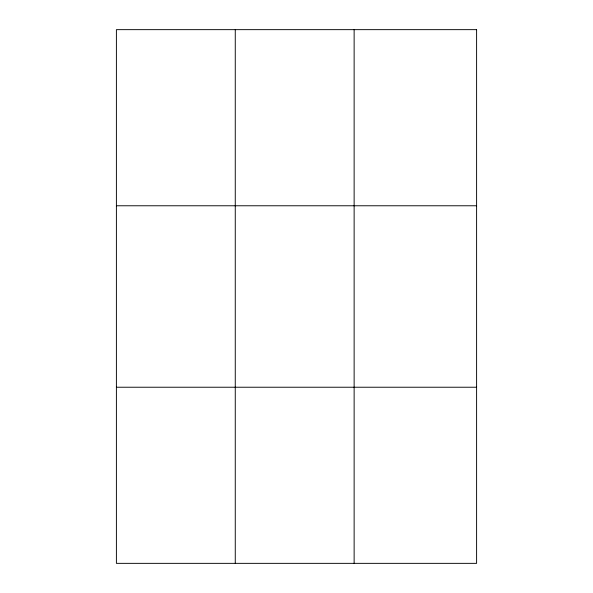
<?xml version="1.0" encoding="UTF-8"?>
<svg xmlns="http://www.w3.org/2000/svg" width="593" height="593" viewBox="0 0 593 593"><rect width="100%" height="100%" fill="white"/><g stroke="black" fill="none" stroke-linecap="round" stroke-linejoin="round"><path stroke-width="0.89" d="M235.265 29.65L235.265 563.35M354.132 29.65L354.132 563.35M116.398 205.771L476.602 205.771M116.398 387.229L476.602 387.229M476.602 29.65L476.602 563.35L116.398 563.35L116.398 29.65L476.602 29.65"/></g></svg>
